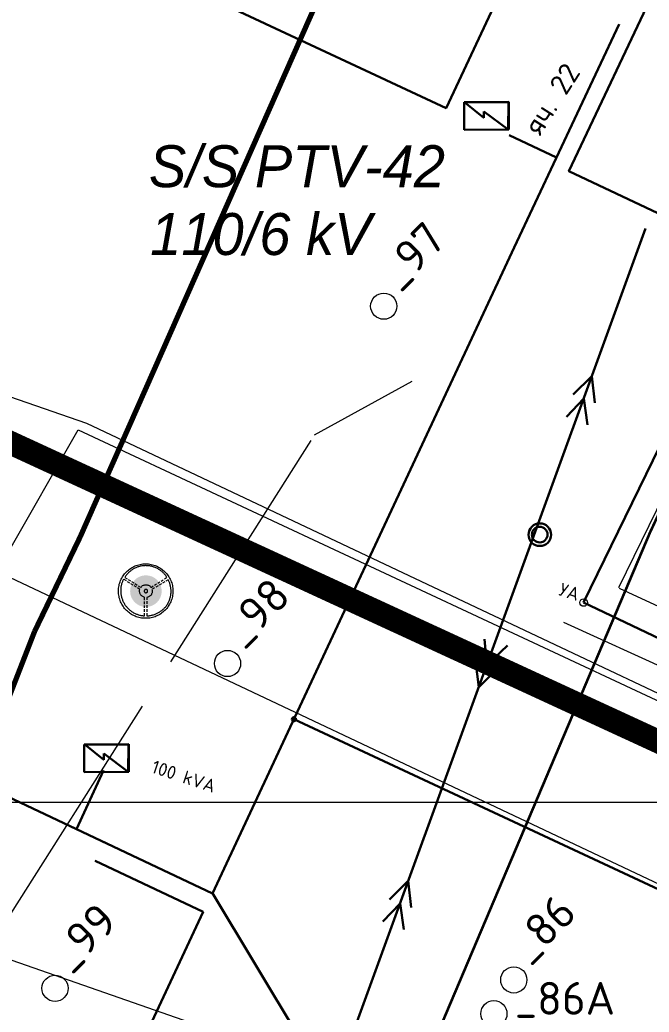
# Model space of a CAD drawing. Header units: millimetres. Extents: x 519 to 9564855, y -810 to 5021775.
# Drawn here: x 9528512.2 to 9528752.2, y 4999919.9 to 5000298.4 of the extents above; entities that cross this region are included whole.
import ezdxf

# ---------------------------------------------------------------- set-up
doc = ezdxf.new("R2010")
doc.units = ezdxf.units.MM
doc.header["$LTSCALE"] = 2
doc.header["$MEASUREMENT"] = 0
for name, pattern in [('92051501$0$DASHED', [0.75, 0.5, -0.25]), ('92051501$0$GROUND1', [60, 50, -10]), ('92051501$0$GROUND2', [35, 25, -10]), ('DASHED', [0.75, 0.5, -0.25])]:
    doc.linetypes.add(name, pattern=pattern)
for name, color, linetype in [('FIBERGLASS', 212, 'Continuous'), ('GRID_PULKOVO', 7, 'Continuous'), ('OLD WELLS(dr.bfr2000)', 24, 'Continuous'), ('PPLINE_STEAM', 5, 'STM_LINE'), ('PPLINE_WAT', 7, 'WTR_LINE'), ('ROAD_ASF', 9, 'Continuous'), ('ROAD_FIELD', 255, '92051501$0$GROUND2'), ('ROAD_GROUND', 9, 'Continuous')]:
    doc.layers.add(name, color=color, linetype=linetype)
for name, color, linetype, lineweight in [('PPLINE_GAS', 4, 'GAS_LINE', 30), ('Новый водовод', 5, 'g_122_vpr', 30), ('Оптиковолоконный кабель', 220, 'CAB6', 20), ('Электро', 1, 'Continuous', 30), ('Электроснаб', 1, 'Continuous', 18), ('Электроснабжене', 1, 'Continuous', 18)]:
    doc.layers.add(name, color=color, linetype=linetype, lineweight=lineweight)
doc.styles.add('92051501$0$STANDARD', font='simplex.shx')
doc.styles.add('Elect', font='isocpeur.ttf')
doc.styles.add('GeoApp', font='', dxfattribs={"height": 1})
doc.styles.add('Line_GUGK', font='')
doc.styles.get("Standard").update_dxf_attribs({"font": 'isocpeur.ttf', "width": 0.5})
doc.styles.get('GeoApp').set_extended_font_data('D431', italic=True)
doc.styles.get('Line_GUGK').set_extended_font_data('Bm431', italic=True)
doc.linetypes.add('CAB', pattern='A,0.7,-0.43403,["K",Standard,S=0.9,R=0,X=-0.4,Y=-0.3],-0.8', length=1.93403)
doc.linetypes.add('CAB6', pattern='A,0.9,-0.9,["6",Standard,S=0.9,R=0,X=-0.8,Y=-0.4],11', length=12.8)
doc.linetypes.add('g_122_vpr', pattern='A,2,-2,3,-0.6,["Впр",Line_GUGK,S=2,R=0,X=0,Y=-1],-6.4,3,-2,8,-2,8,-2,6', length=45)
doc.linetypes.add('GAS_LINE', pattern='A,0.5,-0.2,["G",92051501$0$STANDARD,S=0.1,R=0,X=-0.1,Y=-0.05],-0.05', length=0.75)
doc.linetypes.add('STM_LINE', pattern='A,0.5,-0.2,["S",92051501$0$STANDARD,S=0.1,R=0,X=-0.1,Y=-0.05],-0.05', length=0.75)
doc.linetypes.add('WTR_LINE', pattern='A,0.5,-0.2,["W",92051501$0$STANDARD,S=0.1,R=0,X=-0.1,Y=-0.05],-0.05', length=0.75)

msp = doc.modelspace()

# ---------------------------------------------------------------- hatches: boundary and pattern name
at = {"layer": 'FIBERGLASS', "linetype": 'DASHED', "lineweight": 0, "ltscale": 0.3}
h = msp.add_hatch(color=256, dxfattribs=at)
h.paths.add_polyline_path([(9528566.29857, 5000080.50581), (9528554.24319, 5000080.50581, -1)])
h.paths.add_polyline_path([(9528560.27088, 5000080.50581), (9528566.29857, 5000080.50581, -0.414213562), (9528560.27088, 5000074.47812)])
h.paths.add_polyline_path([(9528554.24319, 5000080.50581), (9528560.27088, 5000080.50581), (9528560.27088, 5000074.47812, -0.414213562)])

# ---------------------------------------------------------------- linework, layer by layer
at = {"layer": 'FIBERGLASS', "lineweight": 0, "const_width": 2}
for points in [[(9528535.19264, 5000101.17952), (9528784.94007, 5000665.69554), (9528138.78733, 5000956.64655)], [(9528517.82, 5000065.15843), (9528535.19264, 5000101.17952)], [(9528637.06814, 4999059.02785), (9528544.99095, 4999288.1334), (9528499.36737, 4999384.95153), (9528424.66621, 4999578.91928), (9528416.82596, 4999721.0156), (9528430.88916, 4999841.71112), (9528517.82, 5000065.15843)]]:
    msp.add_lwpolyline(points, dxfattribs=at)
at = {"layer": 'FIBERGLASS', "color": 3, "linetype": '92051501$0$DASHED', "lineweight": 0, "elevation": 1.96468}
for points in [[(9528560.19308, 5000090.91205), (9528560.19308, 5000090.91205), (9528560.7228, 5000090.90166), (9528561.24214, 5000090.86011), (9528561.76147, 5000090.78741), (9528562.27042, 5000090.70431), (9528562.76898, 5000090.57967), (9528563.25716, 5000090.44464), (9528563.74533, 5000090.27846), (9528564.21274, 5000090.0915), (9528564.66975, 5000089.88376), (9528565.11638, 5000089.65525), (9528565.55262, 5000089.40597), (9528565.97848, 5000089.13592), (9528566.38356, 5000088.84509), (9528566.77825, 5000088.53349), (9528567.15217, 5000088.2115), (9528567.51571, 5000087.86874), (9528567.85847, 5000087.5052), (9528568.19085, 5000087.13128), (9528568.50245, 5000086.73659), (9528568.79327, 5000086.33151), (9528569.06333, 5000085.90565), (9528569.31261, 5000085.46941), (9528569.54112, 5000085.02278), (9528569.75924, 5000084.56577), (9528569.9462, 5000084.08798), (9528570.11239, 5000083.61019), (9528570.24741, 5000083.11163), (9528570.36167, 5000082.61306), (9528570.45515, 5000082.10412), (9528570.52786, 5000081.58478), (9528570.5694, 5000081.05506), (9528570.57979, 5000080.52534), (9528570.57979, 5000080.52534), (9528570.5694, 5000079.98523), (9528570.52786, 5000079.4555), (9528570.45515, 5000078.93617), (9528570.36167, 5000078.42722), (9528570.24741, 5000077.92866), (9528570.11239, 5000077.4301), (9528569.9462, 5000076.94192), (9528569.75924, 5000076.47452), (9528569.54112, 5000076.0175), (9528569.31261, 5000075.57087), (9528569.06333, 5000075.13463), (9528568.79327, 5000074.70878), (9528568.50245, 5000074.3037), (9528568.19085, 5000073.909), (9528567.85847, 5000073.53508), (9528567.51571, 5000073.17154), (9528567.15217, 5000072.82878), (9528566.77825, 5000072.50679), (9528566.38356, 5000072.19519), (9528565.97848, 5000071.90437), (9528565.55262, 5000071.63431), (9528565.11638, 5000071.38503), (9528564.66975, 5000071.15652), (9528564.21274, 5000070.94879), (9528563.74533, 5000070.76183), (9528563.25716, 5000070.60603), (9528562.76898, 5000070.46061), (9528562.27042, 5000070.34636), (9528561.76147, 5000070.25288), (9528561.24214, 5000070.19056), (9528560.7228, 5000070.14901), (9528560.19308, 5000070.13862), (9528560.19308, 5000070.13862), (9528559.65297, 5000070.14901), (9528559.12325, 5000070.19056), (9528558.60391, 5000070.25288), (9528558.09496, 5000070.34636), (9528557.58601, 5000070.46061), (9528557.09784, 5000070.60603), (9528556.60966, 5000070.76183), (9528556.14226, 5000070.94879), (9528555.67486, 5000071.15652), (9528555.22823, 5000071.38503), (9528554.79199, 5000071.63431), (9528554.37652, 5000071.90437), (9528553.97144, 5000072.19519), (9528553.57674, 5000072.50679), (9528553.20282, 5000072.82878), (9528552.83929, 5000073.17154), (9528552.49653, 5000073.53508), (9528552.16415, 5000073.909), (9528551.86294, 5000074.3037), (9528551.57211, 5000074.70878), (9528551.30205, 5000075.13463), (9528551.05277, 5000075.57087), (9528550.82427, 5000076.0175), (9528550.61653, 5000076.47452), (9528550.42957, 5000076.94192), (9528550.27377, 5000077.4301), (9528550.12836, 5000077.92866), (9528550.0141, 5000078.42722), (9528549.92062, 5000078.93617), (9528549.8583, 5000079.4555), (9528549.81675, 5000079.98523), (9528549.80637, 5000080.52534), (9528549.80637, 5000080.52534), (9528549.81675, 5000081.05506), (9528549.8583, 5000081.58478), (9528549.92062, 5000082.10412), (9528550.0141, 5000082.61306), (9528550.12836, 5000083.11163), (9528550.27377, 5000083.61019), (9528550.42957, 5000084.08798), (9528550.61653, 5000084.56577), (9528550.82427, 5000085.02278), (9528551.05277, 5000085.46941), (9528551.30205, 5000085.90565), (9528551.57211, 5000086.33151), (9528551.86294, 5000086.73659), (9528552.16415, 5000087.13128), (9528552.49653, 5000087.5052), (9528552.83929, 5000087.86874), (9528553.20282, 5000088.2115), (9528553.57674, 5000088.53349), (9528553.97144, 5000088.84509), (9528554.37652, 5000089.13592), (9528554.79199, 5000089.40597), (9528555.22823, 5000089.65525), (9528555.67486, 5000089.88376), (9528556.14226, 5000090.0915), (9528556.60966, 5000090.27846), (9528557.09784, 5000090.44464), (9528557.58601, 5000090.57967), (9528558.09496, 5000090.70431), (9528558.60391, 5000090.78741), (9528559.12325, 5000090.86011), (9528559.65297, 5000090.90166), (9528560.19308, 5000090.91205)], [(9528558.32347, 5000081.94831), (9528558.32347, 5000081.94831), (9528558.5312, 5000082.1976), (9528558.7701, 5000082.41572), (9528559.02977, 5000082.59229), (9528559.28943, 5000082.72732), (9528559.56988, 5000082.8208), (9528559.8607, 5000082.89351), (9528560.15153, 5000082.92467), (9528560.44236, 5000082.92467), (9528560.7228, 5000082.89351), (9528561.00324, 5000082.83118), (9528561.26291, 5000082.74809), (9528561.5018, 5000082.63384), (9528561.73031, 5000082.49881), (9528561.91727, 5000082.33262), (9528562.08346, 5000082.15605), (9528562.21849, 5000081.94831), (9528568.3051, 5000085.76024), (9528568.3051, 5000085.76024), (9528568.15969, 5000085.99913), (9528567.9935, 5000086.22764), (9528567.82731, 5000086.45615), (9528567.65074, 5000086.68465), (9528567.46378, 5000086.90278), (9528567.27681, 5000087.1209), (9528567.06908, 5000087.32863), (9528566.86135, 5000087.53636), (9528566.64323, 5000087.73371), (9528566.4251, 5000087.93106), (9528566.18621, 5000088.11802), (9528565.94732, 5000088.29459), (9528565.70842, 5000088.47117), (9528565.45914, 5000088.63736), (9528565.19947, 5000088.80354), (9528564.93981, 5000088.94896), (9528564.66975, 5000089.09437), (9528564.3997, 5000089.23979), (9528564.11926, 5000089.36443), (9528563.83881, 5000089.48907), (9528563.55837, 5000089.60332), (9528563.26754, 5000089.70719), (9528562.97672, 5000089.80067), (9528562.68589, 5000089.88376), (9528562.38467, 5000089.96685), (9528562.08346, 5000090.02918), (9528561.78225, 5000090.0915), (9528561.47064, 5000090.14343), (9528561.16943, 5000090.17459), (9528560.85783, 5000090.20575), (9528560.54623, 5000090.21614), (9528560.23463, 5000090.22652), (9528560.23463, 5000090.22652), (9528559.92302, 5000090.21614), (9528559.61142, 5000090.20575), (9528559.29982, 5000090.17459), (9528558.98822, 5000090.14343), (9528558.68701, 5000090.0915), (9528558.38579, 5000090.03956), (9528558.08458, 5000089.97724), (9528557.79375, 5000089.90453), (9528557.49253, 5000089.81105), (9528557.21209, 5000089.71757), (9528556.92126, 5000089.62409), (9528556.64082, 5000089.50984), (9528556.37077, 5000089.3852), (9528556.10071, 5000089.26056), (9528555.83066, 5000089.12553), (9528555.57099, 5000088.98012), (9528555.31132, 5000088.8347), (9528555.06204, 5000088.66852), (9528554.81276, 5000088.50233), (9528554.57387, 5000088.33614), (9528554.34536, 5000088.14918), (9528554.11685, 5000087.96222), (9528553.89873, 5000087.77526), (9528553.68061, 5000087.56752), (9528553.47288, 5000087.35979), (9528553.27553, 5000087.15206), (9528553.08857, 5000086.93394), (9528552.90161, 5000086.70543), (9528552.72503, 5000086.47692), (9528552.54846, 5000086.24841), (9528552.39266, 5000086.00952), (9528552.23686, 5000085.76024), (9528558.32347, 5000081.94831)], [(9528559.788, 5000078.13639), (9528559.788, 5000078.13639), (9528559.5491, 5000078.21949), (9528559.32059, 5000078.31297), (9528559.09209, 5000078.43761), (9528558.88435, 5000078.57263), (9528558.68701, 5000078.72843), (9528558.51043, 5000078.89462), (9528558.34424, 5000079.08158), (9528558.20922, 5000079.27893), (9528558.08458, 5000079.48666), (9528557.98071, 5000079.70478), (9528557.908, 5000079.93329), (9528557.85607, 5000080.17219), (9528557.8353, 5000080.42147), (9528557.84568, 5000080.67075), (9528557.88723, 5000080.92003), (9528557.95994, 5000081.1797), (9528551.75907, 5000085.07471), (9528551.75907, 5000085.07471), (9528551.62404, 5000084.82543), (9528551.4994, 5000084.57615), (9528551.38515, 5000084.31648), (9528551.28128, 5000084.05682), (9528551.17741, 5000083.78676), (9528551.08393, 5000083.50632), (9528551.00084, 5000083.23627), (9528550.92813, 5000082.94544), (9528550.86581, 5000082.665), (9528550.81388, 5000082.37417), (9528550.76195, 5000082.08334), (9528550.73079, 5000081.79251), (9528550.69963, 5000081.4913), (9528550.67885, 5000081.19008), (9528550.66846, 5000080.88887), (9528550.66846, 5000080.58766), (9528550.67885, 5000080.28644), (9528550.69963, 5000079.98523), (9528550.7204, 5000079.67362), (9528550.76195, 5000079.37241), (9528550.80349, 5000079.0712), (9528550.86581, 5000078.76998), (9528550.92813, 5000078.46877), (9528551.00084, 5000078.16755), (9528551.08393, 5000077.86634), (9528551.17741, 5000077.57551), (9528551.28128, 5000077.28468), (9528551.39553, 5000076.99385), (9528551.52018, 5000076.70303), (9528551.6552, 5000076.42258), (9528551.80062, 5000076.14214), (9528551.95642, 5000075.8617), (9528551.95642, 5000075.8617), (9528552.11222, 5000075.59165), (9528552.28879, 5000075.33198), (9528552.45498, 5000075.07231), (9528552.64194, 5000074.82303), (9528552.83929, 5000074.58414), (9528553.03663, 5000074.34524), (9528553.23398, 5000074.11673), (9528553.4521, 5000073.89861), (9528553.65984, 5000073.69088), (9528553.88835, 5000073.48315), (9528554.11685, 5000073.2858), (9528554.35575, 5000073.09884), (9528554.59464, 5000072.91188), (9528554.83354, 5000072.74569), (9528555.08282, 5000072.5795), (9528555.34248, 5000072.4237), (9528555.59177, 5000072.2679), (9528555.86182, 5000072.13287), (9528556.12149, 5000071.99785), (9528556.39154, 5000071.87321), (9528556.6616, 5000071.75895), (9528556.94204, 5000071.65508), (9528557.21209, 5000071.55122), (9528557.49253, 5000071.46812), (9528557.78336, 5000071.38503), (9528558.0638, 5000071.31232), (9528558.34424, 5000071.25), (9528558.63507, 5000071.19807), (9528558.9259, 5000071.14614), (9528559.20634, 5000071.11498), (9528559.49717, 5000071.0942), (9528559.788, 5000071.07343), (9528559.788, 5000078.13639)], [(9528562.58202, 5000081.1797), (9528562.58202, 5000081.1797), (9528562.64434, 5000080.90964), (9528562.6755, 5000080.63959), (9528562.6755, 5000080.37992), (9528562.65473, 5000080.13064), (9528562.61318, 5000079.88136), (9528562.55086, 5000079.64246), (9528562.45738, 5000079.42434), (9528562.35351, 5000079.21661), (9528562.21849, 5000079.01926), (9528562.0523, 5000078.8323), (9528561.87573, 5000078.6765), (9528561.67838, 5000078.5207), (9528561.46026, 5000078.39606), (9528561.22136, 5000078.29219), (9528560.9617, 5000078.19871), (9528560.68125, 5000078.13639), (9528560.68125, 5000071.07343), (9528560.68125, 5000071.07343), (9528560.9617, 5000071.08382), (9528561.24214, 5000071.10459), (9528561.52258, 5000071.13575), (9528561.80302, 5000071.1773), (9528562.08346, 5000071.22923), (9528562.3639, 5000071.28116), (9528562.64434, 5000071.35387), (9528562.92478, 5000071.42658), (9528563.20522, 5000071.50967), (9528563.48567, 5000071.60315), (9528563.76611, 5000071.70702), (9528564.03616, 5000071.81088), (9528564.30622, 5000071.93553), (9528564.57627, 5000072.06017), (9528564.84632, 5000072.19519), (9528565.10599, 5000072.34061), (9528565.36566, 5000072.48602), (9528565.62533, 5000072.65221), (9528565.87461, 5000072.8184), (9528566.12389, 5000072.99497), (9528566.36278, 5000073.17154), (9528566.60168, 5000073.36889), (9528566.83019, 5000073.56624), (9528567.05869, 5000073.77397), (9528567.27681, 5000073.98171), (9528567.48455, 5000074.21022), (9528567.69228, 5000074.43872), (9528567.88963, 5000074.67762), (9528568.07659, 5000074.91651), (9528568.26355, 5000075.16579), (9528568.42974, 5000075.42546), (9528568.59593, 5000075.69551), (9528568.59593, 5000075.69551), (9528568.75173, 5000075.97596), (9528568.89714, 5000076.2564), (9528569.03217, 5000076.54722), (9528569.15681, 5000076.82767), (9528569.26068, 5000077.11849), (9528569.36454, 5000077.41971), (9528569.45802, 5000077.71054), (9528569.54112, 5000078.00136), (9528569.61382, 5000078.30258), (9528569.68653, 5000078.60379), (9528569.73847, 5000078.89462), (9528569.78001, 5000079.19584), (9528569.81117, 5000079.49705), (9528569.84233, 5000079.79827), (9528569.85272, 5000080.08909), (9528569.86311, 5000080.39031), (9528569.86311, 5000080.69152), (9528569.84233, 5000080.98235), (9528569.82156, 5000081.27318), (9528569.7904, 5000081.57439), (9528569.75924, 5000081.86522), (9528569.70731, 5000082.14566), (9528569.65537, 5000082.43649), (9528569.58266, 5000082.71693), (9528569.50996, 5000082.99737), (9528569.42686, 5000083.27781), (9528569.33338, 5000083.55825), (9528569.2399, 5000083.82831), (9528569.12565, 5000084.08798), (9528569.0114, 5000084.35803), (9528568.88676, 5000084.6177), (9528568.75173, 5000084.86698), (9528562.58202, 5000081.1797)], [(9528560.27617, 5000081.1797), (9528560.27617, 5000081.1797), (9528560.14114, 5000081.16931), (9528560.0165, 5000081.12776), (9528559.91264, 5000081.06544), (9528559.80877, 5000080.99274), (9528559.73606, 5000080.88887), (9528559.67374, 5000080.785), (9528559.6322, 5000080.66036), (9528559.62181, 5000080.52534), (9528559.62181, 5000080.52534), (9528559.6322, 5000080.39031), (9528559.67374, 5000080.27605), (9528559.73606, 5000080.1618), (9528559.80877, 5000080.06832), (9528559.91264, 5000079.98523), (9528560.0165, 5000079.93329), (9528560.14114, 5000079.89175), (9528560.27617, 5000079.88136), (9528560.27617, 5000079.88136), (9528560.4112, 5000079.89175), (9528560.52545, 5000079.93329), (9528560.63971, 5000079.98523), (9528560.73319, 5000080.06832), (9528560.81628, 5000080.1618), (9528560.86821, 5000080.27605), (9528560.90976, 5000080.39031), (9528560.92015, 5000080.52534), (9528560.92015, 5000080.52534), (9528560.90976, 5000080.66036), (9528560.86821, 5000080.785), (9528560.81628, 5000080.88887), (9528560.73319, 5000080.99274), (9528560.63971, 5000081.06544), (9528560.52545, 5000081.12776), (9528560.4112, 5000081.16931), (9528560.27617, 5000081.1797)]]:
    msp.add_lwpolyline(points, dxfattribs=at)
at = {"layer": 'GRID_PULKOVO', "lineweight": 0}
msp.add_line((9519000, 5000000), (9533000, 5000000), dxfattribs=at)
at = {"layer": 'OLD WELLS(dr.bfr2000)', "lineweight": 0}
for centre in [(9528651, 5000189.2), (9528591.4, 5000052.9), (9528700.6, 4999932.2), (9528525.6, 4999929), (9528693, 4999919.3)]:
    msp.add_circle(centre, 5, dxfattribs=at)
at = {"layer": 'PPLINE_GAS', "linetype": 'GAS_LINE', "lineweight": 0, "ltscale": 20}
for p, q in [((9528506.802, 5000093.688), (9528534.44, 5000141.973)), ((9528534.44, 5000141.973), (9528929.83233, 4999957.38551)), ((9528106.66, 5000079.74), (9528869.87731, 4999814.20742))]:
    msp.add_line(p, q, dxfattribs=at)
at = {"layer": 'PPLINE_STEAM', "lineweight": 0}
msp.add_line((9528719.54979, 5000068.6234), (9528988.1237, 4999946.54379), dxfattribs=at)
at = {"layer": 'PPLINE_WAT', "color": 5, "lineweight": 0, "ltscale": 0.5}
msp.add_lwpolyline([(9523498.307, 5002453.507), (9529318.71854, 4999702.75469), (9529357.22076, 4999682.3134), (9529399.33276, 4999675.09879), (9529430.61579, 4999677.50366), (9529678.713, 4999710.142)], dxfattribs=at)
at = {"layer": 'ROAD_ASF', "lineweight": 0}
for points in [[(9527474.32311, 5000617.56906), (9528116.89056, 5000310.63684), (9528226.81042, 5000254.72721), (9528337.76363, 5000207.62802), (9528423.33384, 5000175.53919), (9528508.23721, 5000140.55539), (9528831.91636, 4999991.29355), (9528958.52373, 4999929.76891), (9529199.19997, 4999816.72519), (9529420.2383, 4999714.80045), (9529519.78295, 4999725.69735), (9530586.07899, 4999915.82845), (9531035.1768, 4999767.30001), (9531137.77581, 4999727.02189), (9531247.69257, 4999681.75617), (9532796.3991, 4999126.78216), (9532853.27595, 4999098.34373), (9532865.72759, 4999063.50198), (9532802.29469, 4998894.888), (9532387.6961, 4997953.31546)], [(9527471.737, 5000612.155), (9528114.237, 5000305.255), (9528224.27506, 5000249.28525), (9528335.537, 5000202.055), (9528421.137, 5000169.955), (9528505.837, 5000135.055), (9528829.3486, 4999985.87043), (9528955.937, 4999924.355), (9529196.66831, 4999811.28542), (9529419.237, 4999708.655), (9529520.637, 4999719.755), (9530585.637, 4999909.655), (9531033.137, 4999761.655), (9531135.537, 4999721.455), (9531245.537, 4999676.155), (9531543.14748, 4999569.50724)]]:
    msp.add_lwpolyline(points, dxfattribs=at)
at = {"layer": 'ROAD_FIELD', "linetype": '92051501$0$GROUND1', "lineweight": 0}
msp.add_lwpolyline([(9528145.837, 4998808.355), (9528191.48197, 4998981.60467), (9528283.337, 4999346.655), (9528286.437, 4999588.655), (9528434.137, 4999790.555), (9528505.48161, 4999952.21735), (9528624.61074, 5000140.09827), (9528661.83865, 5000160.5605)], dxfattribs=at)
at = {"layer": 'ROAD_GROUND', "color": 8, "lineweight": 0, "const_width": 9}
msp.add_lwpolyline([(9527473.0333, 5000614.86048), (9528115.56378, 5000307.94592), (9528225.54274, 5000252.00623), (9528336.65031, 5000204.84151), (9528422.23542, 5000172.7471), (9528507.0371, 5000137.8052), (9528830.63248, 4999988.58199), (9528957.24834, 4999927.05352), (9529197.94374, 4999814.00088), (9529419.73765, 4999711.72773), (9529520.20998, 4999722.72618), (9530585.85799, 4999912.74173), (9531034.1569, 4999764.47751), (9531136.65641, 4999724.23844), (9531246.61478, 4999678.95558), (9532795.21805, 4999124.01858), (9532850.85648, 4999096.19937), (9532862.5323, 4999063.52849), (9532799.51584, 4998896.0215), (9532384.95048, 4997954.52443)], dxfattribs=at)
at = {"layer": 'Новый водовод', "color": 5, "linetype": 'WTR_LINE', "lineweight": 0, "ltscale": 40, "const_width": 1}
msp.add_lwpolyline([(9529060.51, 5000779.12), (9528805.08357, 5000215.17911), (9528752.54676, 5000102.86404), (9528635.03115, 4999825.63459), (9528608.4, 4999763.3)], dxfattribs=at)
at = {"layer": 'Оптиковолоконный кабель', "linetype": 'CAB', "lineweight": 20, "ltscale": 0.1}
msp.add_lwpolyline([(9527414.361, 5000657.715), (9528367.831, 5000203.306), (9528537.67, 5000144.581), (9528948.1749, 4999950.5579), (9528948.1749, 4999950.5579), (9528948.1749, 4999950.5579), (9528948.1749, 4999950.5579), (9528948.1749, 4999950.5579), (9528948.1749, 4999950.5579), (9528948.1749, 4999950.5579), (9528948.1749, 4999950.5579), (9528948.1749, 4999950.5579)], dxfattribs=at)
at = {"layer": 'Электро', "ltscale": 0.0025}
for p, q in [((9528566.61652, 5000315.35424), (9528674.8023, 5000264.72005)), ((9528674.8023, 5000264.72005), (9528692.97339, 5000303.54607)), ((9528681.6096, 5000267.02682), (9528698.65803, 5000267.13116)), ((9528681.6743, 5000256.45447), (9528681.6096, 5000267.02682)), ((9528698.56078, 5000267.03271), (9528681.96518, 5000266.93114)), ((9528681.96518, 5000266.93114), (9528689.17696, 5000261.10391)), ((9528698.48709, 5000256.59025), (9528698.56078, 5000267.03271)), ((9528698.65803, 5000267.13116), (9528698.72273, 5000256.55881)), ((9528689.17696, 5000261.10391), (9528689.16242, 5000263.47914)), ((9528689.16242, 5000263.47914), (9528698.48709, 5000256.59025)), ((9528698.72273, 5000256.55881), (9528681.6743, 5000256.45447)), ((9528582.05909, 4999958.19784, 0), (9528540.94566, 4999977.65546, 0)), ((9528582.05909, 4999958.19784, 0), (9528516.60532, 4999818.0211, 0))]:
    msp.add_line(p, q, dxfattribs=at)
at = {"layer": 'Электро', "ltscale": 0.5}
for p, q in [((9528700.74057, 5000211.58098, 0), (9528740.7225, 5000296.79085, 0)), ((9528698.79385, 5000254.41988), (9528716.8631, 5000245.94148, 0)), ((9528410.92723, 4999284.70612), (9528750.86717, 5000218.77147)), ((9528700.74057, 5000211.58098, 0), (9528585.66757, 4999965.13898, 0)), ((9528818.16986, 4999937.60467), (9528616.73067, 5000031.66417, 0)), ((9528585.66757, 4999965.13898, 0), (9528461.07943, 5000024.10242, 0)), ((9528585.71799, 4999965.24536, 0), (9528644.62301, 4999867.08335, 0))]:
    msp.add_line(p, q, dxfattribs=at)
at = {"layer": 'Электро'}
for p, q in [((9528819.69785, 5000266.17747, 0), (9528727.22277, 5000076.12869, 0)), ((9528409.71914, 4999281.3866), (9528750.86717, 5000218.77147)), ((9528730.38119, 5000162.48138), (9528723.2013, 5000155.45466)), ((9528731.47743, 5000152.38435), (9528730.38119, 5000162.48138)), ((9528720.65551, 5000146.97999), (9528727.27469, 5000153.94555)), ((9528727.27469, 5000153.94555), (9528728.69518, 5000143.9974)), ((9528727.22277, 5000076.12869, 0), (9528998.99178, 4999946.72237, 0)), ((9528690.24813, 5000052.20632), (9528689.38834, 5000062.21564)), ((9528690.24813, 5000052.20632), (9528698.16427, 5000059.76744)), ((9528687.22741, 5000043.90616), (9528686.04338, 5000053.76658)), ((9528687.22741, 5000043.90616), (9528694.08305, 5000050.78399)), ((9528536.67375, 5000022.05004, 0), (9528553.72218, 5000022.15437, 0)), ((9528536.73845, 5000011.47769, 0), (9528536.67375, 5000022.05004, 0)), ((9528553.62493, 5000022.05592, 0), (9528537.02933, 5000021.95436, 0)), ((9528537.02933, 5000021.95436, 0), (9528544.24111, 5000016.12713, 0)), ((9528553.55124, 5000011.61346, 0), (9528553.62493, 5000022.05592, 0)), ((9528553.72218, 5000022.15437, 0), (9528553.78688, 5000011.58202, 0)), ((9528544.24111, 5000016.12713, 0), (9528544.22657, 5000018.50236, 0)), ((9528544.22657, 5000018.50236, 0), (9528553.55124, 5000011.61346, 0)), ((9528553.78688, 5000011.58202, 0), (9528536.73845, 5000011.47769, 0)), ((9528660.31018, 4999969.94473), (9528653.1303, 4999962.91802)), ((9528661.40643, 4999959.8477), (9528660.31018, 4999969.94473)), ((9528650.5845, 4999954.44334), (9528657.20369, 4999961.4089)), ((9528657.20369, 4999961.4089), (9528658.62417, 4999951.46075))]:
    msp.add_line(p, q, dxfattribs=at)
at = {"layer": 'Электро', "ltscale": 0.05}
msp.add_line((9528544.15819, 5000012.05753, 0), (9528533.75328, 4999989.70829, 0), dxfattribs=at)
at = {"layer": 'Электро', "ltscale": 50}
msp.add_lwpolyline([(9528784.96044, 5000210.82304), (9528819.07904, 5000283.1827), (9528755.76433, 5000313.03648), (9528721.64573, 5000240.67682)], close=True, dxfattribs=at)
at = {"layer": 'Электро'}
msp.add_circle((9528710.50375, 5000102.039), 4.31715, dxfattribs=at)
for centre, radius, start, end in [((9528710.48096, 5000102.0629), 3, 0.2423905, 180.2423905), ((9528710.48096, 5000102.0629), 3, 180.2423905, 0.2423905), ((9528616.73067, 5000031.66417, 0), 0.75, 162, 342), ((9528616.73067, 5000031.66417, 0), 0.75, 342, 162)]:
    msp.add_arc(centre, radius, start, end, dxfattribs=at)
at = {"layer": 'Электроснаб', "color": 1, "linetype": 'ByBlock', "lineweight": 0, "ltscale": 0.0025}
for p, q in [((9528566.61652, 5000315.35424), (9528674.8023, 5000264.72005)), ((9528674.8023, 5000264.72005), (9528692.97339, 5000303.54607)), ((9528681.6096, 5000267.02682), (9528698.65803, 5000267.13116)), ((9528681.6743, 5000256.45447), (9528681.6096, 5000267.02682)), ((9528698.56078, 5000267.03271), (9528681.96518, 5000266.93114)), ((9528681.96518, 5000266.93114), (9528689.17696, 5000261.10391)), ((9528698.48709, 5000256.59025), (9528698.56078, 5000267.03271)), ((9528698.65803, 5000267.13116), (9528698.72273, 5000256.55881)), ((9528689.17696, 5000261.10391), (9528689.16242, 5000263.47914)), ((9528689.16242, 5000263.47914), (9528698.48709, 5000256.59025)), ((9528698.72273, 5000256.55881), (9528681.6743, 5000256.45447)), ((9528582.05909, 4999958.19784, 0), (9528540.94566, 4999977.65546, 0)), ((9528582.05909, 4999958.19784, 0), (9528516.60532, 4999818.0211, 0))]:
    msp.add_line(p, q, dxfattribs=at)
at = {"layer": 'Электроснаб', "color": 1, "linetype": 'ByBlock', "lineweight": 0, "ltscale": 0.5}
for p, q in [((9528700.74057, 5000211.58098, 0), (9528740.7225, 5000296.79085, 0)), ((9528698.79385, 5000254.41988), (9528716.8631, 5000245.94148, 0)), ((9528410.92723, 4999284.70612), (9528750.86717, 5000218.77147)), ((9528700.74057, 5000211.58098, 0), (9528585.66757, 4999965.13898, 0)), ((9528818.16986, 4999937.60467), (9528616.73067, 5000031.66417, 0)), ((9528585.66757, 4999965.13898, 0), (9528461.07943, 5000024.10242, 0)), ((9528585.71799, 4999965.24536, 0), (9528644.62301, 4999867.08335, 0))]:
    msp.add_line(p, q, dxfattribs=at)
at = {"layer": 'Электроснаб', "color": 1, "lineweight": 0}
for p, q in [((9528819.69785, 5000266.17747, 0), (9528727.22277, 5000076.12869, 0)), ((9528727.22277, 5000076.12869, 0), (9528998.99178, 4999946.72237, 0))]:
    msp.add_line(p, q, dxfattribs=at)
at = {"layer": 'Электроснаб', "color": 1, "linetype": 'ByBlock', "lineweight": 0}
for p, q in [((9528409.71914, 4999281.3866), (9528750.86717, 5000218.77147)), ((9528687.22741, 5000043.90616), (9528686.04338, 5000053.76658)), ((9528536.67375, 5000022.05004, 0), (9528553.72218, 5000022.15437, 0)), ((9528536.73845, 5000011.47769, 0), (9528536.67375, 5000022.05004, 0)), ((9528553.62493, 5000022.05592, 0), (9528537.02933, 5000021.95436, 0)), ((9528537.02933, 5000021.95436, 0), (9528544.24111, 5000016.12713, 0)), ((9528553.55124, 5000011.61346, 0), (9528553.62493, 5000022.05592, 0)), ((9528553.72218, 5000022.15437, 0), (9528553.78688, 5000011.58202, 0)), ((9528544.24111, 5000016.12713, 0), (9528544.22657, 5000018.50236, 0)), ((9528544.22657, 5000018.50236, 0), (9528553.55124, 5000011.61346, 0)), ((9528553.78688, 5000011.58202, 0), (9528536.73845, 5000011.47769, 0))]:
    msp.add_line(p, q, dxfattribs=at)
at = {"layer": 'Электроснаб', "color": 1, "linetype": 'ByBlock', "lineweight": 0, "ltscale": 0.05}
msp.add_line((9528544.15819, 5000012.05753, 0), (9528533.75328, 4999989.70829, 0), dxfattribs=at)
at = {"layer": 'Электроснаб', "color": 1, "linetype": 'ByBlock', "lineweight": 0}
msp.add_circle((9528710.50375, 5000102.039), 4.31715, dxfattribs=at)
for centre, radius, start, end in [((9528710.48096, 5000102.0629), 3, 0.2423905, 180.2423905), ((9528710.48096, 5000102.0629), 3, 180.2423905, 0.2423905), ((9528616.73067, 5000031.66417, 0), 0.75, 162, 342), ((9528616.73067, 5000031.66417, 0), 0.75, 342, 162)]:
    msp.add_arc(centre, radius, start, end, dxfattribs=at)
at = {"layer": 'Электроснабжене', "color": 1, "linetype": 'ByBlock', "lineweight": 0, "ltscale": 0.0025}
for p, q in [((9528566.61652, 5000315.35424), (9528674.8023, 5000264.72005)), ((9528674.8023, 5000264.72005), (9528692.97339, 5000303.54607)), ((9528681.6096, 5000267.02682), (9528698.65803, 5000267.13116)), ((9528681.6743, 5000256.45447), (9528681.6096, 5000267.02682)), ((9528698.56078, 5000267.03271), (9528681.96518, 5000266.93114)), ((9528681.96518, 5000266.93114), (9528689.17696, 5000261.10391)), ((9528698.48709, 5000256.59025), (9528698.56078, 5000267.03271)), ((9528698.65803, 5000267.13116), (9528698.72273, 5000256.55881)), ((9528689.17696, 5000261.10391), (9528689.16242, 5000263.47914)), ((9528689.16242, 5000263.47914), (9528698.48709, 5000256.59025)), ((9528698.72273, 5000256.55881), (9528681.6743, 5000256.45447)), ((9528582.05909, 4999958.19784, 0), (9528540.94566, 4999977.65546, 0)), ((9528582.05909, 4999958.19784, 0), (9528516.60532, 4999818.0211, 0))]:
    msp.add_line(p, q, dxfattribs=at)
at = {"layer": 'Электроснабжене', "color": 1, "linetype": 'ByBlock', "lineweight": 0, "ltscale": 0.5}
for p, q in [((9528700.74057, 5000211.58098, 0), (9528740.7225, 5000296.79085, 0)), ((9528698.79385, 5000254.41988), (9528716.8631, 5000245.94148, 0)), ((9528410.92723, 4999284.70612), (9528750.86717, 5000218.77147)), ((9528700.74057, 5000211.58098, 0), (9528585.66757, 4999965.13898, 0)), ((9528818.16986, 4999937.60467), (9528616.73067, 5000031.66417, 0)), ((9528585.66757, 4999965.13898, 0), (9528461.07943, 5000024.10242, 0)), ((9528585.71799, 4999965.24536, 0), (9528644.62301, 4999867.08335, 0))]:
    msp.add_line(p, q, dxfattribs=at)
at = {"layer": 'Электроснабжене', "color": 1, "lineweight": 0}
for p, q in [((9528819.69785, 5000266.17747, 0), (9528727.22277, 5000076.12869, 0)), ((9528827.3419, 5000259.70245, 0), (9528740.47569, 5000081.72575)), ((9528740.72341, 5000081.61194), (9529011.59817, 4999957.16194)), ((9528727.22277, 5000076.12869, 0), (9528998.99178, 4999946.72237, 0))]:
    msp.add_line(p, q, dxfattribs=at)
at = {"layer": 'Электроснабжене', "color": 1, "linetype": 'ByBlock', "lineweight": 0}
for p, q in [((9528409.71914, 4999281.3866), (9528750.86717, 5000218.77147)), ((9528687.22741, 5000043.90616), (9528686.04338, 5000053.76658)), ((9528536.67375, 5000022.05004, 0), (9528553.72218, 5000022.15437, 0)), ((9528536.73845, 5000011.47769, 0), (9528536.67375, 5000022.05004, 0)), ((9528553.62493, 5000022.05592, 0), (9528537.02933, 5000021.95436, 0)), ((9528537.02933, 5000021.95436, 0), (9528544.24111, 5000016.12713, 0)), ((9528553.55124, 5000011.61346, 0), (9528553.62493, 5000022.05592, 0)), ((9528553.72218, 5000022.15437, 0), (9528553.78688, 5000011.58202, 0)), ((9528544.24111, 5000016.12713, 0), (9528544.22657, 5000018.50236, 0)), ((9528544.22657, 5000018.50236, 0), (9528553.55124, 5000011.61346, 0)), ((9528553.78688, 5000011.58202, 0), (9528536.73845, 5000011.47769, 0))]:
    msp.add_line(p, q, dxfattribs=at)
at = {"layer": 'Электроснабжене', "color": 1, "linetype": 'ByBlock', "lineweight": 0, "ltscale": 0.05}
msp.add_line((9528544.15819, 5000012.05753, 0), (9528533.75328, 4999989.70829, 0), dxfattribs=at)
at = {"layer": 'Электроснабжене', "color": 1, "lineweight": 0}
msp.add_circle((9528727.22277, 5000076.12869, 0), 1.42312, dxfattribs=at)
at = {"layer": 'Электроснабжене', "color": 1, "linetype": 'ByBlock', "lineweight": 0}
for start, end in [(162, 342), (342, 162)]:
    msp.add_arc((9528616.73067, 5000031.66417, 0), 0.75, start, end, dxfattribs=at)

# ---------------------------------------------------------------- texts
at = {"layer": 'OLD WELLS(dr.bfr2000)', "lineweight": 0, "style": 'Elect'}
for s, rotation, p in [(' _97', 44.9999999, (9528651, 5000189.2)), (' _98', 44.9999999, (9528591.4, 5000052.9)), (' _86', 44.9999999, (9528700.6, 4999932.2)), (' _99', 44.9999999, (9528525.6, 4999929)), (' _86A', 0.033821, (9528693.02831, 4999918.91404))]:
    msp.add_text(s, height=12.5, rotation=rotation, dxfattribs=at).set_placement(p)
at = {"layer": 'Электро'}
for s, height, rotation, p in [('яч. 22', 8, 57.4912534, (9528710.653, 5000253.82904, -0.00006)), ('100 kVA', 5, 341.691556, (9528561.97812, 5000011.41124, -0.00006))]:
    msp.add_text(s, height=height, rotation=rotation, dxfattribs=at).set_placement(p)
at = {"layer": 'Электро', "style": 'GeoApp'}
for s, p in [('S/S PTV-42', (9528561.40369, 5000234.59393)), ('110/6 kV', (9528561.87245, 5000208.71944))]:
    msp.add_text(s, height=16, dxfattribs=at).set_placement(p)
at = {"layer": 'Электроснаб', "color": 1, "linetype": 'ByBlock', "lineweight": 0}
msp.add_text('100 kVA', height=5, rotation=341.691556, dxfattribs=at).set_placement((9528561.97812, 5000011.41124, -0.00006))
at = {"layer": 'Электроснабжене', "color": 1, "lineweight": 0}
msp.add_text('УА', height=5, rotation=342, dxfattribs=at).set_placement((9528717.4854, 5000079.03117))
at = {"layer": 'Электроснабжене', "color": 1, "linetype": 'ByBlock', "lineweight": 0}
msp.add_text('100 kVA', height=5, rotation=341.691556, dxfattribs=at).set_placement((9528561.97812, 5000011.41124, -0.00006))

doc.saveas('drawing.dxf')
